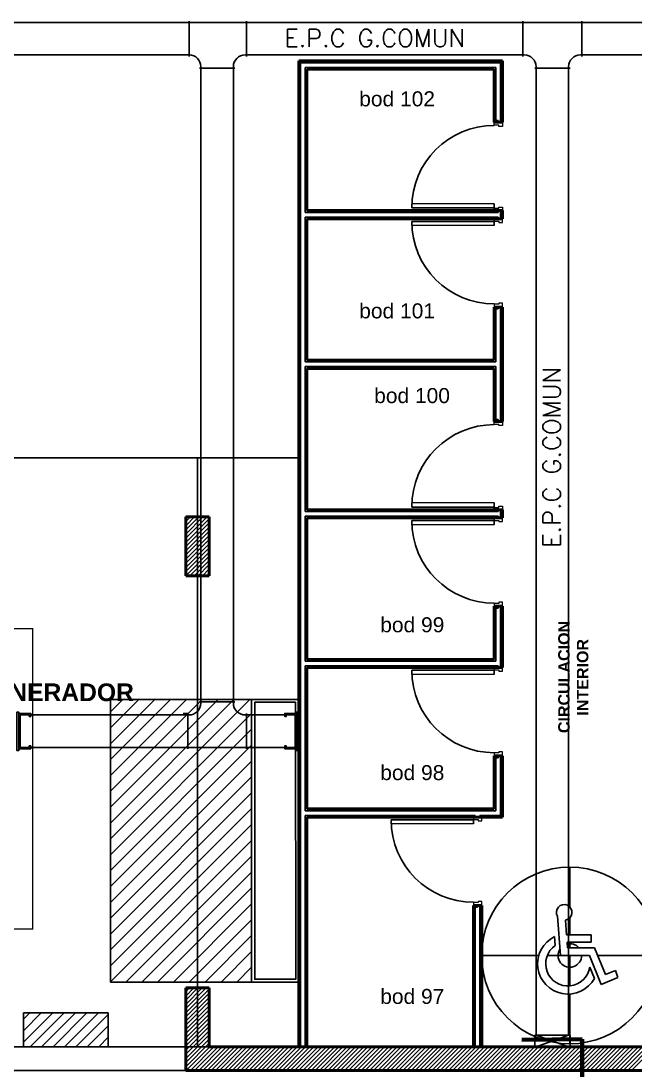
# Model space of a CAD drawing. Header units: millimetres. Extents: x -42700 to 155289, y -7931 to 68797.
# Drawn here: x 21795 to 27012, y 14145 to 23059 of the extents above; entities that cross this region are included whole.
import ezdxf

# ---------------------------------------------------------------- set-up
doc = ezdxf.new("R2010")
doc.units = ezdxf.units.MM
doc.linetypes.add('DASHDOT', pattern=[25.4, 12.7, -6.35, 0, -6.35])
doc.layers.add('01 arquitectura', color=8, linetype='Continuous')
doc.layers.add('3 bandejas', color=113, linetype='Continuous', lineweight=25)
doc.styles.add('Arial_4', font='arial.ttf', dxfattribs={"height": 0.1275})
doc.styles.add('Arial_B', font='arialbd.ttf', dxfattribs={"height": 0.0975})
doc.styles.add('Arial_B_1', font='arialbd.ttf', dxfattribs={"height": 0.15})
doc.styles.add('ROMANS', font='romans')
doc.styles.add('Style-romand', font='romand.shx')
doc.dimstyles.new('112', dxfattribs={"dimtxt": 0.5, "dimasz": 0.5, "dimexe": 0.1, "dimexo": 0.1, "dimgap": 0.25, "dimtad": 1, "dimdec": 0, "dimlfac": 1000, "dimzin": 5, "dimdsep": 46, "dimtxsty": 'Style-romand', "dimcen": 0.09, "dimclrd": 7, "dimclre": 7, "dimclrt": 7, "dimazin": 0, "dimtfac": 0.7, "dimtdec": 0, "dimtmove": 1, "dimatfit": 3, "dimfxl": 1, "dimtolj": 1, "dimtzin": 5, "dimlwd": 0, "dimlwe": 0, "dimarcsym": 0})

msp = doc.modelspace()

# ---------------------------------------------------------------- hatches: boundary and pattern name
at = {"layer": '01 arquitectura'}
h = msp.add_hatch(dxfattribs=at)
h.set_pattern_fill('_USER', color=9, scale=24.999937, angle=45, style=0, pattern_type=0)
h.set_pattern_definition([(45, (23194.687, 18349.644), (-17.6776, 17.6776), [])])
h.paths.add_polyline_path([(23194.687, 18349.644), (23394.686, 18349.644), (23394.686, 18849.643), (23194.687, 18849.643)])
h = msp.add_hatch(dxfattribs=at)
h.set_pattern_fill('ANSI31', color=9, scale=2.25, angle=180)
h.set_pattern_definition([(225, (111765.25, 144389.51), (67.35175, -67.35175), [])])
h.paths.add_polyline_path([(23754.652, 17299.644), (22554.688, 17299.653), (22554.688, 14899.73), (23754.652, 14899.722)])
h = msp.add_hatch(dxfattribs=at)
h.set_pattern_fill('LINE', color=9, scale=16.2, angle=45, style=0)
h.set_pattern_definition([(45, (1184.146, 16646.21), (-48.49326, 48.49326), [])])
h.paths.add_polyline_path([(21816.723, 14637.653), (22536.721, 14637.653), (22536.721, 14349.654), (21816.723, 14349.654)])

# ---------------------------------------------------------------- linework, layer by layer
at = {"layer": '01 arquitectura', "color": 8, "lineweight": 50}
for p, q in [((24154.684, 22719.633), (24154.684, 14349.654)), ((25884.68, 22719.633), (24154.684, 22719.633)), ((24224.684, 21449.636), (24224.684, 22649.633)), ((24224.684, 22649.633), (25814.68, 22649.633)), ((25814.68, 22649.633), (25814.68, 22199.634)), ((25884.68, 22199.634), (25884.68, 22719.633)), ((25814.68, 22199.634), (25884.68, 22199.634)), ((25884.68, 21449.636), (24224.684, 21449.636)), ((25884.68, 21379.636), (25884.68, 21449.636)), ((24224.684, 21379.636), (25884.68, 21379.636)), ((24224.684, 20179.639), (24224.684, 21379.636)), ((25814.68, 20629.638), (25814.68, 20179.639)), ((25884.68, 20629.638), (25814.68, 20629.638)), ((25884.68, 19659.641), (25884.68, 20629.638)), ((25814.68, 20179.639), (24224.684, 20179.639)), ((24224.684, 20109.64), (25814.68, 20109.64)), ((24224.684, 18909.643), (24224.684, 20109.64)), ((25814.68, 20109.64), (25814.68, 19659.641)), ((25814.68, 19659.641), (25884.68, 19659.641)), ((25884.68, 18909.643), (24224.684, 18909.643)), ((25884.68, 18839.643), (25884.68, 18909.643)), ((23194.687, 18849.643), (23194.687, 18349.644)), ((23394.686, 18849.643), (23194.687, 18849.643)), ((23394.686, 18349.644), (23394.686, 18849.643)), ((24224.684, 18839.643), (25884.68, 18839.643)), ((24224.684, 17639.646), (24224.684, 18839.643)), ((23194.687, 18349.644), (23394.686, 18349.644)), ((25814.68, 18089.645), (25814.68, 17639.646)), ((25884.68, 18089.645), (25814.68, 18089.645)), ((25884.68, 17569.646), (25884.68, 18089.645)), ((25814.68, 17639.646), (24224.684, 17639.646)), ((24224.684, 17569.646), (25884.68, 17569.646)), ((24224.684, 16369.649), (24224.684, 17569.646)), ((25814.68, 16819.648), (25814.68, 16369.649)), ((25884.68, 16819.648), (25814.68, 16819.648)), ((25884.68, 16299.649), (25884.68, 16819.648)), ((25814.68, 16369.649), (24224.684, 16369.649)), ((24224.684, 16299.649), (25884.68, 16299.649)), ((24224.684, 14349.654), (24224.684, 16299.649)), ((25639.681, 15549.651), (25639.681, 14349.654)), ((25709.681, 15549.651), (25639.681, 15549.651)), ((25709.681, 14349.654), (25709.681, 15549.651)), ((23194.687, 14849.653), (23194.687, 14149.655)), ((23394.686, 14849.653), (23194.687, 14849.653)), ((23394.686, 14349.654), (23394.686, 14849.653)), ((28194.674, 14349.654), (23394.686, 14349.654)), ((23194.687, 14149.655), (33454.661, 14149.655))]:
    msp.add_line(p, q, dxfattribs=at)
at = {"layer": '01 arquitectura', "color": 8}
for p, q in [((24169.684, 14349.654), (24169.684, 22704.633)), ((24169.684, 22704.633), (25869.68, 22704.633)), ((24209.684, 21434.636), (24209.684, 22664.633)), ((24209.684, 22664.633), (25829.68, 22664.633)), ((25829.68, 22664.633), (25829.68, 22214.634)), ((25869.68, 22199.634), (25869.68, 22704.633)), ((25829.68, 22214.634), (25849.68, 22214.634)), ((25849.68, 22199.634), (25849.68, 22214.634)), ((25114.682, 21472.164), (25114.682, 21507.164)), ((25814.68, 21472.164), (25814.68, 21507.164)), ((24209.684, 21434.636), (25849.68, 21434.636)), ((24209.684, 21394.636), (25849.68, 21394.636)), ((24209.684, 20164.639), (24209.684, 21394.636)), ((25814.68, 21472.164), (25114.682, 21472.164)), ((25849.68, 21434.636), (25849.68, 21449.636)), ((25849.68, 21379.636), (25849.68, 21394.636)), ((25869.68, 21379.636), (25869.68, 21449.636)), ((25114.682, 21357.108), (25114.682, 21322.108)), ((25814.68, 21357.108), (25114.682, 21357.108)), ((25814.68, 21357.108), (25814.68, 21322.108)), ((25829.68, 20614.638), (25829.68, 20164.639)), ((25849.68, 20614.638), (25829.68, 20614.638)), ((25849.68, 20614.638), (25849.68, 20629.638)), ((25869.68, 19659.641), (25869.68, 20629.638)), ((24209.684, 20164.639), (25829.68, 20164.639)), ((24209.684, 20124.64), (25829.68, 20124.64)), ((24209.684, 18894.643), (24209.684, 20124.64)), ((25829.68, 20124.64), (25829.68, 19674.641)), ((25829.68, 19674.641), (25849.68, 19674.641)), ((25849.68, 19659.641), (25849.68, 19674.641)), ((23294.687, 19349.642), (867.003, 19349.642)), ((23294.687, 19349.642), (23294.687, 14349.654)), ((25114.682, 18932.171), (25114.682, 18967.171)), ((25814.68, 18932.171), (25114.682, 18932.171)), ((25814.68, 18932.171), (25814.68, 18967.171)), ((25849.68, 18894.643), (25849.68, 18909.643)), ((25869.68, 18839.643), (25869.68, 18909.643)), ((24209.684, 18894.643), (25849.68, 18894.643)), ((24209.684, 18854.643), (25849.68, 18854.643)), ((24209.684, 17624.646), (24209.684, 18854.643)), ((25114.682, 18817.115), (25114.682, 18782.115)), ((25814.68, 18817.115), (25114.682, 18817.115)), ((25814.68, 18817.115), (25814.68, 18782.115)), ((25849.68, 18839.643), (25849.68, 18854.643)), ((25829.68, 18074.645), (25829.68, 17624.646)), ((25849.68, 18074.645), (25829.68, 18074.645)), ((25849.68, 18074.645), (25849.68, 18089.645)), ((25869.68, 17569.646), (25869.68, 18089.645)), ((24209.684, 17624.646), (25829.68, 17624.646)), ((24209.684, 17584.646), (25849.68, 17584.646)), ((24209.684, 16354.649), (24209.684, 17584.646)), ((25849.68, 17569.646), (25849.68, 17584.646)), ((25114.682, 17547.118), (25114.682, 17512.118)), ((25814.68, 17547.118), (25114.682, 17547.118)), ((25814.68, 17547.118), (25814.68, 17512.118)), ((25829.68, 16804.648), (25829.68, 16354.649)), ((25849.68, 16804.648), (25829.68, 16804.648)), ((25849.68, 16804.648), (25849.68, 16819.648)), ((25869.68, 16314.649), (25869.68, 16819.648)), ((24209.684, 16354.649), (25829.68, 16354.649)), ((24209.684, 16314.649), (25654.681, 16314.649)), ((24209.684, 14349.654), (24209.684, 16314.649)), ((25654.681, 16299.649), (25654.681, 16314.649)), ((25694.681, 16314.649), (25869.68, 16314.649)), ((25694.681, 16299.649), (25694.681, 16314.649)), ((24939.682, 16277.121), (24939.682, 16242.121)), ((25639.681, 16277.121), (24939.682, 16277.121)), ((25639.681, 16277.121), (25639.681, 16242.121)), ((26458.074, 15875.629), (26458.074, 15535.799)), ((25654.681, 15534.651), (25654.681, 14349.654)), ((25674.681, 15534.651), (25654.681, 15534.651)), ((25674.681, 15534.651), (25674.681, 15549.651)), ((25694.681, 14349.654), (25694.681, 15549.651)), ((26352.754, 15457.821), (26378.074, 15125.631)), ((26430.151, 15299.635), (26420.49, 15426.384)), ((26458.074, 15448.802), (26458.074, 15299.635)), ((26334.299, 15210.044), (26328.514, 15285.931)), ((26639.193, 15299.635), (26430.151, 15299.635)), ((26639.193, 15237.943), (26639.193, 15299.635)), ((26438.448, 15190.781), (26434.853, 15237.943)), ((26434.853, 15237.943), (26639.193, 15237.943)), ((26668.79, 15190.781), (26438.448, 15190.781)), ((26458.074, 15237.943), (26458.074, 15190.781)), ((26760.605, 14964.983), (26668.79, 15190.781)), ((25709.681, 15125.631), (26195.414, 15125.631)), ((26268.145, 15125.631), (26378.074, 15125.631)), ((26378.074, 15125.631), (26624.951, 15125.631)), ((26458.074, 15125.631), (26458.074, 14868.253)), ((26624.951, 15125.631), (26724.651, 14880.442)), ((26695.282, 15125.631), (27208.072, 15125.631)), ((26666.704, 14930.189), (26628.029, 15025.3)), ((26845.915, 14999.093), (26760.605, 14964.983)), ((26867.079, 14937.389), (26845.915, 14999.093)), ((26724.651, 14880.442), (26867.079, 14937.389)), ((26458.074, 14799.697), (26458.074, 14375.632)), ((18394.699, 14349.654), (23194.687, 14349.654)), ((23194.687, 14149.655), (867.003, 14149.655)), ((867.003, 14149.655), (23194.687, 14149.655))]:
    msp.add_line(p, q, dxfattribs=at)
at = {"layer": '01 arquitectura', "color": 8, "lineweight": 18}
for p, q in [((25814.68, 22174.627), (25814.68, 22199.634)), ((25884.68, 22199.634), (25884.68, 22164.627)), ((25854.68, 22174.627), (25814.68, 22174.627)), ((25854.68, 22164.627), (25854.68, 22174.627)), ((25884.68, 22164.627), (25854.68, 22164.627)), ((25814.68, 21507.164), (25114.682, 21507.164)), ((25814.68, 21469.682), (25854.68, 21469.682)), ((25814.68, 21449.636), (25814.68, 21469.682)), ((25854.68, 21479.611), (25884.68, 21479.611)), ((25854.68, 21469.682), (25854.68, 21479.611)), ((25884.68, 21479.611), (25884.68, 21449.636)), ((25814.68, 21322.108), (25114.682, 21322.108)), ((25814.68, 21379.636), (25814.68, 21359.591)), ((25814.68, 21359.591), (25854.68, 21359.591)), ((25854.68, 21359.591), (25854.68, 21349.662)), ((25854.68, 21349.662), (25884.68, 21349.662)), ((25884.68, 21349.662), (25884.68, 21379.636)), ((25814.68, 20654.646), (25814.68, 20629.638)), ((25854.68, 20654.646), (25814.68, 20654.646)), ((25884.68, 20664.646), (25854.68, 20664.646)), ((25854.68, 20664.646), (25854.68, 20654.646)), ((25884.68, 20629.638), (25884.68, 20664.646)), ((25814.68, 19634.633), (25814.68, 19659.641)), ((25854.68, 19634.633), (25814.68, 19634.633)), ((25854.68, 19624.633), (25854.68, 19634.633)), ((25884.68, 19624.633), (25854.68, 19624.633)), ((25884.68, 19659.641), (25884.68, 19624.633)), ((25814.68, 18967.171), (25114.682, 18967.171)), ((25814.68, 18929.689), (25854.68, 18929.689)), ((25814.68, 18909.643), (25814.68, 18929.689)), ((25854.68, 18939.617), (25884.68, 18939.617)), ((25854.68, 18929.689), (25854.68, 18939.617)), ((25884.68, 18939.617), (25884.68, 18909.643)), ((25814.68, 18839.643), (25814.68, 18819.597)), ((25814.68, 18819.597), (25854.68, 18819.597)), ((25854.68, 18819.597), (25854.68, 18809.668)), ((25854.68, 18809.668), (25884.68, 18809.668)), ((25884.68, 18809.668), (25884.68, 18839.643)), ((25814.68, 18782.115), (25114.682, 18782.115)), ((25814.68, 18114.652), (25814.68, 18089.645)), ((25854.68, 18114.652), (25814.68, 18114.652)), ((25884.68, 18124.652), (25854.68, 18124.652)), ((25854.68, 18124.652), (25854.68, 18114.652)), ((25884.68, 18089.645), (25884.68, 18124.652)), ((25814.68, 17569.646), (25814.68, 17549.6)), ((25884.68, 17539.671), (25884.68, 17569.646)), ((25814.68, 17512.118), (25114.682, 17512.118)), ((25814.68, 17549.6), (25854.68, 17549.6)), ((25854.68, 17549.6), (25854.68, 17539.671)), ((25854.68, 17539.671), (25884.68, 17539.671)), ((25884.68, 16854.655), (25854.68, 16854.655)), ((25854.68, 16854.655), (25854.68, 16844.655)), ((25884.68, 16819.648), (25884.68, 16854.655)), ((25814.68, 16844.655), (25814.68, 16819.648)), ((25854.68, 16844.655), (25814.68, 16844.655)), ((25639.681, 16242.121), (24939.682, 16242.121)), ((25639.681, 16299.649), (25639.681, 16279.603)), ((25639.681, 16279.603), (25679.681, 16279.603)), ((25679.681, 16279.603), (25679.681, 16269.674)), ((25679.681, 16269.674), (25709.681, 16269.674)), ((25709.681, 16269.674), (25709.681, 16299.649)), ((25639.681, 15574.658), (25639.681, 15549.651)), ((25679.681, 15574.658), (25639.681, 15574.658)), ((25709.681, 15584.658), (25679.681, 15584.658)), ((25679.681, 15584.658), (25679.681, 15574.658)), ((25709.681, 15549.651), (25709.681, 15584.658))]:
    msp.add_line(p, q, dxfattribs=at)
at = {"layer": '01 arquitectura', "color": 9, "ltscale": 0.01}
for p, q in [((23611.329, 17279.821, 2502.131), (23311.33, 17279.821, 2502.131)), ((23211.33, 17179.821, 2502.131), (23172.967, 17179.821, 2502.131)), ((23211.33, 17179.821, 2502.131), (23211.33, 16879.822, 2502.131)), ((24048.436, 17167.821, 2502.131), (23699.329, 17167.821, 2502.131)), ((23711.329, 17179.821, 2502.131), (23711.329, 16879.822, 2502.131))]:
    msp.add_line(p, q, dxfattribs=at)
at = {"layer": '01 arquitectura', "color": 9, "linetype": 'Continuous'}
for p, q in [((23194.687, 14816.558), (23227.782, 14849.653)), ((23194.687, 14781.202), (23263.137, 14849.653)), ((23194.687, 14745.847), (23298.492, 14849.653)), ((23194.687, 14710.492), (23333.848, 14849.653)), ((23194.687, 14675.137), (23369.203, 14849.653)), ((23194.687, 14639.781), (23394.686, 14839.781)), ((23194.687, 14604.426), (23394.686, 14804.426)), ((23194.687, 14569.071), (23394.686, 14769.07)), ((23194.687, 14533.716), (23394.686, 14733.715)), ((23194.687, 14498.36), (23394.686, 14698.36)), ((23194.687, 14463.005), (23394.686, 14663.005)), ((23194.687, 14427.65), (23394.686, 14627.649)), ((23194.687, 14392.295), (23394.686, 14592.294)), ((23194.687, 14356.939), (23394.686, 14556.939)), ((23194.687, 14321.584), (23394.686, 14521.584)), ((23194.687, 14286.229), (23394.686, 14486.228)), ((23194.687, 14250.874), (23394.686, 14450.873)), ((23194.687, 14215.518), (23394.686, 14415.518)), ((23194.687, 14180.163), (23394.686, 14380.163)), ((23199.534, 14149.655), (23399.533, 14349.654)), ((23234.889, 14149.655), (23434.888, 14349.654)), ((23270.244, 14149.655), (23470.244, 14349.654)), ((23305.599, 14149.655), (23505.599, 14349.654)), ((23340.955, 14149.655), (23540.954, 14349.654)), ((23376.31, 14149.655), (23576.309, 14349.654)), ((23411.665, 14149.655), (23611.665, 14349.654)), ((23447.02, 14149.655), (23647.02, 14349.654)), ((23482.376, 14149.655), (23682.375, 14349.654)), ((23517.731, 14149.655), (23717.73, 14349.654)), ((23553.086, 14149.655), (23753.086, 14349.654)), ((23588.441, 14149.655), (23788.441, 14349.654)), ((23623.797, 14149.655), (23823.796, 14349.654)), ((23659.152, 14149.655), (23859.151, 14349.654)), ((23694.507, 14149.655), (23894.507, 14349.654)), ((23729.862, 14149.655), (23929.862, 14349.654)), ((23765.218, 14149.655), (23965.217, 14349.654)), ((23800.573, 14149.655), (24000.572, 14349.654)), ((23835.928, 14149.655), (24035.928, 14349.654)), ((23871.283, 14149.655), (24071.283, 14349.654)), ((23906.639, 14149.655), (24106.638, 14349.654)), ((23941.994, 14149.655), (24141.993, 14349.654)), ((23977.349, 14149.655), (24177.349, 14349.654)), ((24012.704, 14149.655), (24212.704, 14349.654)), ((24048.06, 14149.655), (24248.059, 14349.654)), ((24083.415, 14149.655), (24283.414, 14349.654)), ((24118.77, 14149.655), (24318.77, 14349.654)), ((24154.125, 14149.655), (24354.125, 14349.654)), ((24189.481, 14149.655), (24389.48, 14349.654)), ((24224.836, 14149.655), (24424.835, 14349.654)), ((24260.191, 14149.655), (24460.191, 14349.654)), ((24295.546, 14149.655), (24495.546, 14349.654)), ((24330.902, 14149.655), (24530.901, 14349.654)), ((24366.257, 14149.655), (24566.256, 14349.654)), ((24401.612, 14149.655), (24601.612, 14349.654)), ((24436.967, 14149.655), (24636.967, 14349.654)), ((24472.323, 14149.655), (24672.322, 14349.654)), ((24507.678, 14149.655), (24707.677, 14349.654)), ((24543.033, 14149.655), (24743.033, 14349.654)), ((24578.388, 14149.655), (24778.388, 14349.654)), ((24613.744, 14149.655), (24813.743, 14349.654)), ((24649.099, 14149.655), (24849.098, 14349.654)), ((24684.454, 14149.655), (24884.454, 14349.654)), ((24719.809, 14149.655), (24919.809, 14349.654)), ((24755.165, 14149.655), (24955.164, 14349.654)), ((24790.52, 14149.655), (24990.519, 14349.654)), ((24825.875, 14149.655), (25025.875, 14349.654)), ((24861.23, 14149.655), (25061.23, 14349.654)), ((24896.586, 14149.655), (25096.585, 14349.654)), ((24931.941, 14149.655), (25131.94, 14349.654)), ((24967.296, 14149.655), (25167.296, 14349.654)), ((25002.651, 14149.655), (25202.651, 14349.654)), ((25038.007, 14149.655), (25238.006, 14349.654)), ((25073.362, 14149.655), (25273.361, 14349.654)), ((25108.717, 14149.655), (25308.717, 14349.654)), ((25144.072, 14149.655), (25344.072, 14349.654)), ((25179.428, 14149.655), (25379.427, 14349.654)), ((25214.783, 14149.655), (25414.782, 14349.654)), ((25250.138, 14149.655), (25450.138, 14349.654)), ((25285.493, 14149.655), (25485.493, 14349.654)), ((25320.849, 14149.655), (25520.848, 14349.654)), ((25356.204, 14149.655), (25556.203, 14349.654)), ((25391.559, 14149.655), (25591.559, 14349.654)), ((25426.914, 14149.655), (25626.914, 14349.654)), ((25462.27, 14149.655), (25662.269, 14349.654)), ((25497.625, 14149.655), (25697.624, 14349.654)), ((25532.98, 14149.655), (25732.98, 14349.654)), ((25568.335, 14149.655), (25768.335, 14349.654)), ((25603.691, 14149.655), (25803.69, 14349.654)), ((25639.046, 14149.655), (25839.045, 14349.654)), ((25674.401, 14149.655), (25874.401, 14349.654)), ((25709.756, 14149.655), (25909.756, 14349.654)), ((25745.112, 14149.655), (25945.111, 14349.654)), ((25780.467, 14149.655), (25980.466, 14349.654)), ((25815.822, 14149.655), (26015.822, 14349.654)), ((25851.177, 14149.655), (26051.177, 14349.654)), ((25886.533, 14149.655), (26086.532, 14349.654)), ((25921.888, 14149.655), (26121.887, 14349.654)), ((25957.243, 14149.655), (26157.243, 14349.654)), ((25992.598, 14149.655), (26192.598, 14349.654)), ((26027.954, 14149.655), (26227.953, 14349.654)), ((26063.309, 14149.655), (26263.308, 14349.654)), ((26098.664, 14149.655), (26298.664, 14349.654)), ((26134.019, 14149.655), (26334.019, 14349.654)), ((26169.375, 14149.655), (26369.374, 14349.654)), ((26204.73, 14149.655), (26404.729, 14349.654)), ((26240.085, 14149.655), (26440.085, 14349.654)), ((26275.44, 14149.655), (26475.44, 14349.654)), ((26310.796, 14149.655), (26510.795, 14349.654)), ((26346.151, 14149.655), (26546.15, 14349.654)), ((26381.506, 14149.655), (26581.506, 14349.654)), ((26416.861, 14149.655), (26616.861, 14349.654)), ((26452.217, 14149.655), (26652.216, 14349.654)), ((26487.572, 14149.655), (26687.571, 14349.654)), ((26522.927, 14149.655), (26722.927, 14349.654)), ((26558.282, 14149.655), (26758.282, 14349.654)), ((26593.638, 14149.655), (26793.637, 14349.654)), ((26628.993, 14149.655), (26828.992, 14349.654)), ((26664.348, 14149.655), (26864.348, 14349.654)), ((26699.703, 14149.655), (26899.703, 14349.654)), ((26735.059, 14149.655), (26935.058, 14349.654)), ((26770.414, 14149.655), (26970.413, 14349.654)), ((26805.769, 14149.655), (27005.769, 14349.654)), ((26841.124, 14149.655), (27041.124, 14349.654)), ((26876.48, 14149.655), (27076.479, 14349.654)), ((26911.835, 14149.655), (27111.834, 14349.654)), ((26947.19, 14149.655), (27147.19, 14349.654)), ((26982.545, 14149.655), (27182.545, 14349.654))]:
    msp.add_line(p, q, dxfattribs=at)
at = {"layer": '01 arquitectura', "color": 9}
for p, q in [((21816.723, 14637.653), (22536.721, 14637.653)), ((21816.723, 14349.654), (21816.723, 14637.653)), ((22536.721, 14637.653), (22536.721, 14349.654))]:
    msp.add_line(p, q, dxfattribs=at)
at = {"layer": '01 arquitectura'}
msp.add_line((22536.721, 14349.654), (21816.723, 14349.654), dxfattribs=at)
at = {"layer": '01 arquitectura', "color": 6}
msp.add_lwpolyline([(24154.684, 14349.654), (20794.693, 14349.654), (20794.693, 19349.642), (24151.598, 19349.642)], close=True, dxfattribs=at)
at = {"layer": '01 arquitectura', "color": 8}
msp.add_lwpolyline([(23294.687, 19349.642), (24154.684, 19349.642)], dxfattribs=at)
at = {"layer": '01 arquitectura', "color": 9, "linetype": 'DASHDOT', "const_width": 10}
msp.add_lwpolyline([(20944.681, 17899.645), (21894.679, 17899.645), (21894.679, 15349.652), (20944.681, 15349.652)], close=True, dxfattribs=at)
at = {"layer": '01 arquitectura', "color": 9}
for points in [[(22554.688, 14899.73), (23754.652, 14899.722), (23754.652, 17299.644), (22554.688, 17299.653)], [(23754.685, 14899.684), (23754.652, 17299.644), (24154.651, 17299.644), (24154.684, 14899.684)], [(24128.737, 17275.782), (24128.771, 14923.546), (23780.599, 14923.546), (23780.565, 17275.782)]]:
    msp.add_lwpolyline(points, close=True, dxfattribs=at)
at = {"layer": '01 arquitectura', "color": 9, "ltscale": 0.01, "elevation": 2502.131}
msp.add_lwpolyline([(24154.684, 16866.924), (24136.435, 16866.924), (24136.435, 16879.822), (24036.436, 16879.822), (24036.436, 16904.822), (24048.436, 16904.822), (24048.436, 16891.822), (24124.435, 16891.822), (24124.435, 17167.821), (24048.436, 17167.821), (24048.436, 17154.821), (24036.436, 17154.821), (24036.436, 17179.821), (24136.435, 17179.821), (24136.435, 16866.924), (24154.684, 16866.924), (24154.684, 17189.793), (24136.435, 17189.793), (24136.435, 17179.821)], dxfattribs=at)
at = {"layer": '01 arquitectura', "color": 8}
msp.add_circle((26458.074, 15125.631), 749.998, dxfattribs=at)
for centre, radius, start, end in [((25814.68, 21472.164), 699.998, 90, 180), ((25814.68, 21357.108), 699.998, 180, 270), ((25814.68, 18932.171), 699.998, 90, 180), ((25814.68, 18817.115), 699.998, 180, 270), ((25814.68, 17547.118), 699.998, 180, 270), ((25639.681, 16277.121), 699.998, 180, 270), ((26409.555, 15491.517), 66.045, 279.5296114, 210.6777104), ((26441.673, 15054.884), 257.27, 116.0940158, 331.008057), ((26441.673, 15054.884), 188.69, 124.6842098, 350.9794263), ((26458.074, 15125.631), 100, 147.4387992, 0), ((26458.074, 15125.631), 100, 40.8493161, 102.7936884)]:
    msp.add_arc(centre, radius, start, end, dxfattribs=at)
at = {"layer": '01 arquitectura', "color": 9, "ltscale": 0.01}
for centre, radius, start, end in [((23223.465, 17267.686, 2502.131), 99.865, 269.9680181, 0.0321715), ((23699.329, 17267.821, 2502.131), 100, 180, 270)]:
    msp.add_arc(centre, radius, start, end, dxfattribs=at)
at = {"layer": '3 bandejas', "ltscale": 0.01}
for p, q in [((31173.769, 23047.056, 2502.131), (18205.01, 23047.056, 2502.131)), ((23223.33, 22758.335, 2502.131), (23223.33, 23059.056, 2502.131)), ((23711.329, 23059.056, 2502.131), (23711.329, 22759.057, 2502.131)), ((26059.497, 22759.057, 2502.131), (26059.497, 23059.056, 2502.131)), ((26559.496, 22759.057, 2502.131), (26559.496, 23059.056, 2502.131)), ((23223.33, 22771.057, 2502.131), (18129.01, 22771.057, 2502.131)), ((26071.497, 22771.057, 2502.131), (23699.329, 22771.057, 2502.131)), ((31449.769, 22771.057, 2502.131), (26547.496, 22771.057, 2502.131)), ((23611.329, 22659.057, 2502.131), (23311.33, 22659.057, 2502.131)), ((23323.33, 22671.057, 2502.131), (23323.33, 17267.742, 2502.131)), ((23599.329, 22671.057, 2502.131), (23599.329, 17267.821, 2502.131)), ((26159.497, 22659.057, 2502.131), (26459.496, 22659.057, 2502.131)), ((26171.497, 14449.654, 2502.131), (26171.497, 22671.057, 2502.131)), ((26447.496, 22671.057, 2502.131), (26447.496, 14449.654, 2502.131)), ((23223.465, 17167.821, 2502.131), (21877.447, 17167.821, 2502.131)), ((24048.436, 16891.822, 2502.131), (21877.447, 16891.822, 2502.131)), ((26171.497, 14349.654, 2502.131), (26447.496, 14449.654, 2502.131)), ((26447.365, 14349.654, 2502.131), (26171.497, 14449.654, 2502.131))]:
    msp.add_line(p, q, dxfattribs=at)
at = {"layer": '3 bandejas', "ltscale": 0.01, "elevation": 2502.131}
msp.add_lwpolyline([(21759.199, 16866.924), (21777.448, 16866.924), (21777.448, 16879.822), (21877.447, 16879.822), (21877.447, 16904.822), (21865.447, 16904.822), (21865.447, 16891.822), (21789.448, 16891.822), (21789.448, 17167.821), (21865.447, 17167.821), (21865.447, 17154.821), (21877.447, 17154.821), (21877.447, 17179.821), (21777.448, 17179.821), (21777.448, 16866.924), (21759.199, 16866.924), (21759.199, 17189.793), (21777.448, 17189.793), (21777.448, 17179.821)], dxfattribs=at)
msp.add_lwpolyline([(26159.497, 14449.654), (26459.496, 14449.654), (26459.496, 14349.654), (26159.497, 14349.654)], close=True, dxfattribs=at)
at = {"layer": '3 bandejas', "ltscale": 0.01}
for centre, start, end in [((23223.33, 22671.057, 2502.131), 0, 90), ((23699.329, 22671.057, 2502.131), 90, 180), ((26071.497, 22671.057, 2502.131), 0, 90), ((26547.496, 22671.057, 2502.131), 90, 180)]:
    msp.add_arc(centre, 100, start, end, dxfattribs=at)

# ---------------------------------------------------------------- texts
at = {"layer": '01 arquitectura', "color": 9, "linetype": 'Continuous', "style": 'ROMANS'}
msp.add_text('E.P.C G.COMUN', height=150, dxfattribs=at).set_placement((24032.439, 22838.423))
msp.add_text('E.P.C G.COMUN', height=150, rotation=90, dxfattribs=at).set_placement((26379.55, 18585.974))
at = {"layer": '01 arquitectura', "color": 8, "attachment_point": 1}
for s, insert, char_height, width, style in [('bod 102', (24668.865, 22461.998), 127.4997, 817.71921, 'Arial_4'), ('bod 101', (24668.865, 20662.003), 127.4997, 817.71921, 'Arial_4'), ('bod 100', (24795.694, 19942.718), 127.4997, 817.71921, 'Arial_4'), ('bod 99', (24847.444, 17996.813), 127.4997, 691.45374, 'Arial_4'), ('GENERADOR', (21392.389, 17435.132), 149.9996, 1677.5269, 'Arial_B_1'), ('bod 98', (24847.444, 16741.649), 127.4997, 691.45374, 'Arial_4'), ('bod 97', (24847.444, 14841.654), 127.4997, 691.45374, 'Arial_4')]:
    msp.add_mtext(s, dxfattribs=dict(at, insert=insert, char_height=char_height, width=width, style=style))
at = {"layer": '01 arquitectura', "color": 8, "attachment_point": 1, "rotation": 90, "style": 'Arial_B'}
for s, insert, char_height, width in [('CIRCULACION ', (26359.24, 17013.01), 97.49976, 1208.54088), ('INTERIOR', (26517.99, 17161.837), 97.4998, 799.68128)]:
    msp.add_mtext(s, dxfattribs=dict(at, insert=insert, char_height=char_height, width=width))

# ---------------------------------------------------------------- leaders
at = {"layer": '01 arquitectura', "color": 7, "linetype": 'Continuous', "lineweight": 0}
msp.add_leader([(26562.544, 13948.687), (26562.544, 14414.485), (26050.352, 14408.406)], dimstyle='112', override={"dimscale": 0.611899, "dimasz": 3, "dimclrd": 0, "dimlwd": 65534}, dxfattribs=at)

doc.saveas('drawing.dxf')
